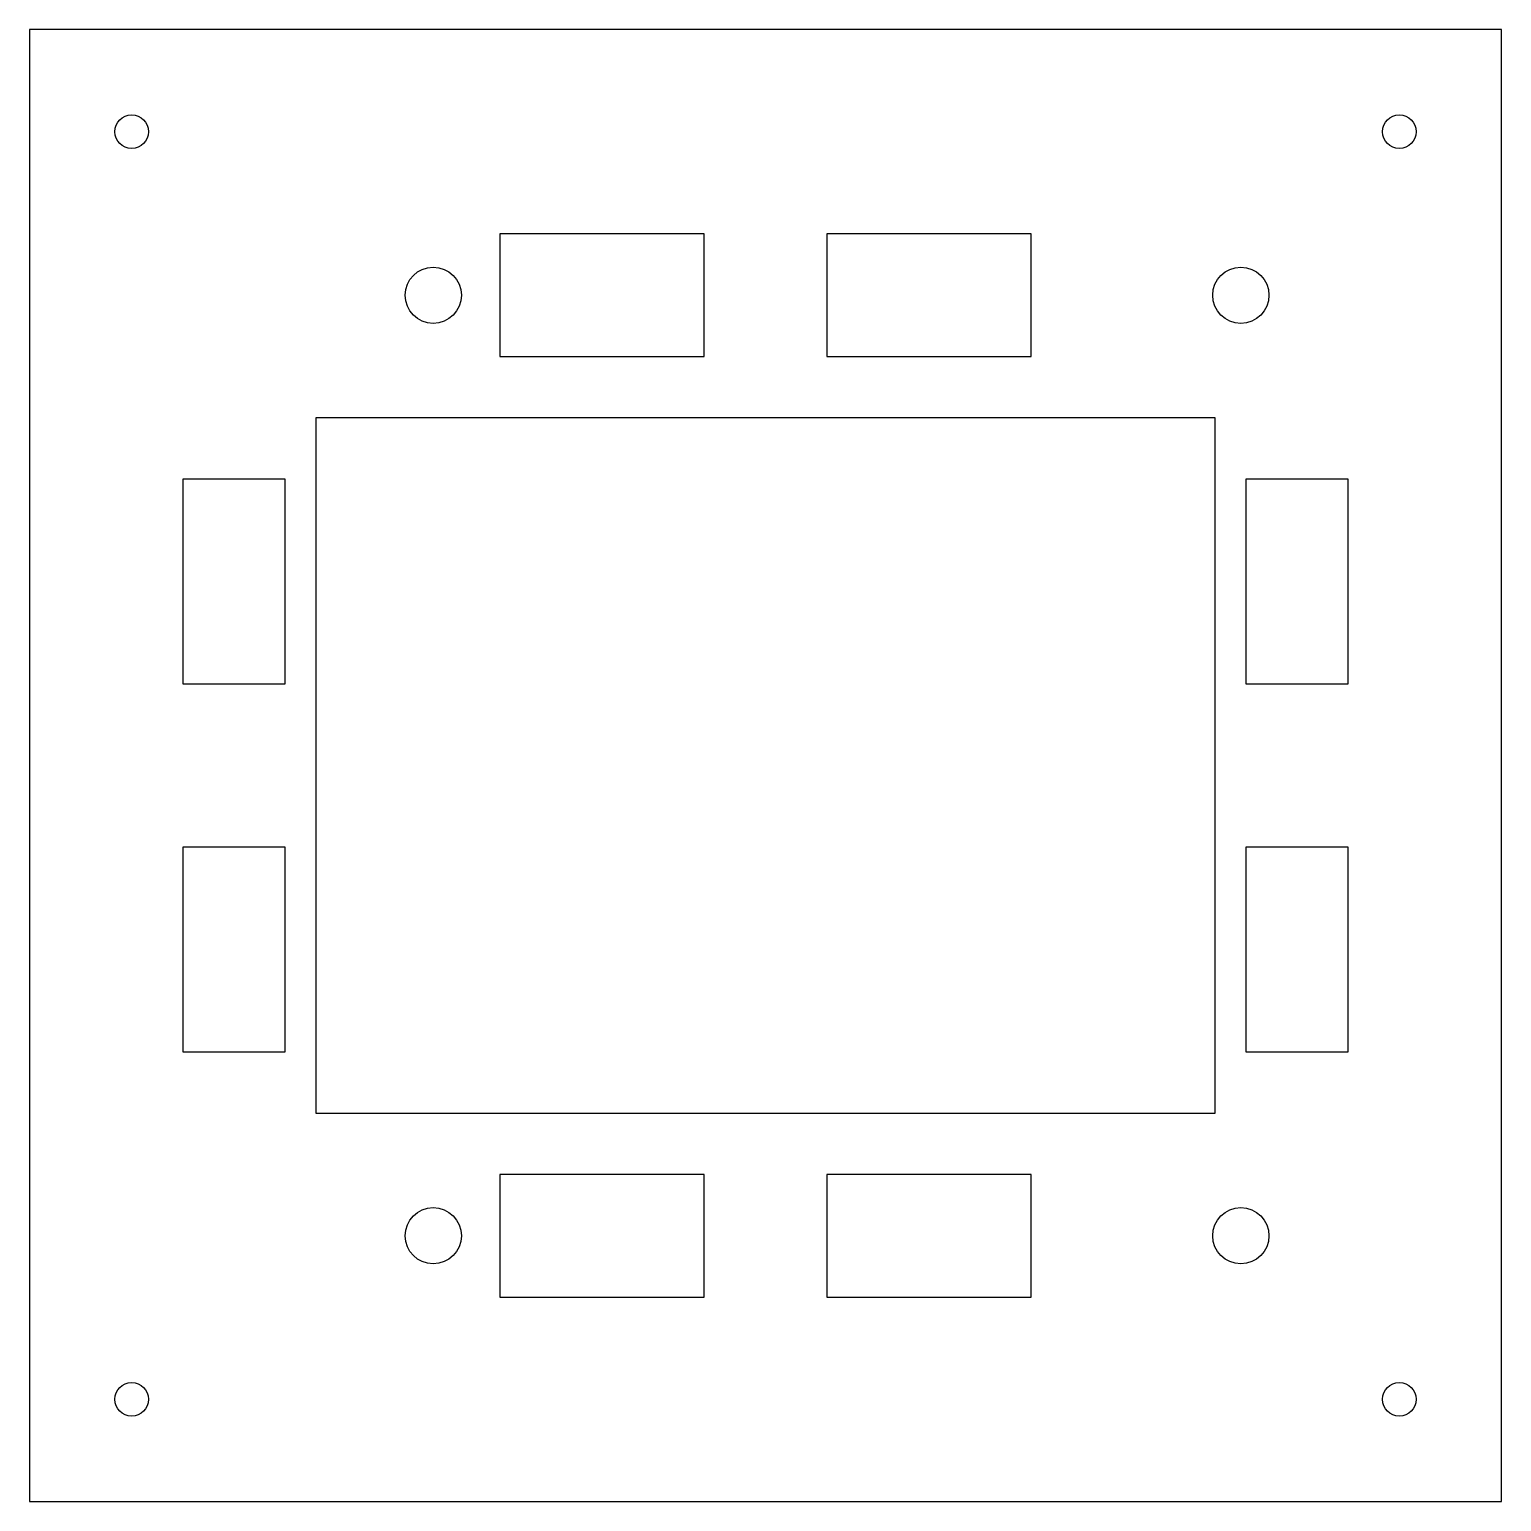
# Model space of a CAD drawing. Header units: millimetres. Extents: x -72 to 72, y -72 to 72.
import ezdxf

# ---------------------------------------------------------------- set-up
doc = ezdxf.new("R2010")
doc.units = ezdxf.units.MM

msp = doc.modelspace()

# ---------------------------------------------------------------- linework, layer by layer
at = {"color": 7, "linetype": 'Continuous', "lineweight": 25}
for p, q in [((-72, 72), (-72, -72)), ((72, 72), (-72, 72)), ((72, -72), (72, 72)), ((-26, 52), (-26, 40)), ((-6, 52), (-26, 52)), ((-6, 40), (-6, 52)), ((6, 52), (6, 40)), ((26, 52), (6, 52)), ((26, 40), (26, 52)), ((-26, 40), (-6, 40)), ((6, 40), (26, 40)), ((-44, 34), (-44, -34)), ((44, 34), (-44, 34)), ((44, -34), (44, 34)), ((-57, 28), (-57, 8)), ((-47, 28), (-57, 28)), ((-47, 8), (-47, 28)), ((47, 28), (47, 8)), ((57, 28), (47, 28)), ((57, 8), (57, 28)), ((-57, 8), (-47, 8)), ((47, 8), (57, 8)), ((-57, -8), (-57, -28)), ((-47, -8), (-57, -8)), ((-47, -28), (-47, -8)), ((47, -8), (47, -28)), ((57, -8), (47, -8)), ((57, -28), (57, -8)), ((-57, -28), (-47, -28)), ((47, -28), (57, -28)), ((-44, -34), (44, -34)), ((-26, -40), (-26, -52)), ((-6, -40), (-26, -40)), ((-6, -52), (-6, -40)), ((6, -40), (6, -52)), ((26, -40), (6, -40)), ((26, -52), (26, -40)), ((-26, -52), (-6, -52)), ((6, -52), (26, -52)), ((-72, -72), (72, -72))]:
    msp.add_line(p, q, dxfattribs=at)
for centre, radius in [((-62, 62), 1.65), ((62, 62), 1.65), ((-32.5, 46), 2.75), ((46.5, 46), 2.75), ((-32.5, -46), 2.75), ((46.5, -46), 2.75), ((-62, -62), 1.65), ((62, -62), 1.65)]:
    msp.add_circle(centre, radius, dxfattribs=at)

doc.saveas('drawing.dxf')
